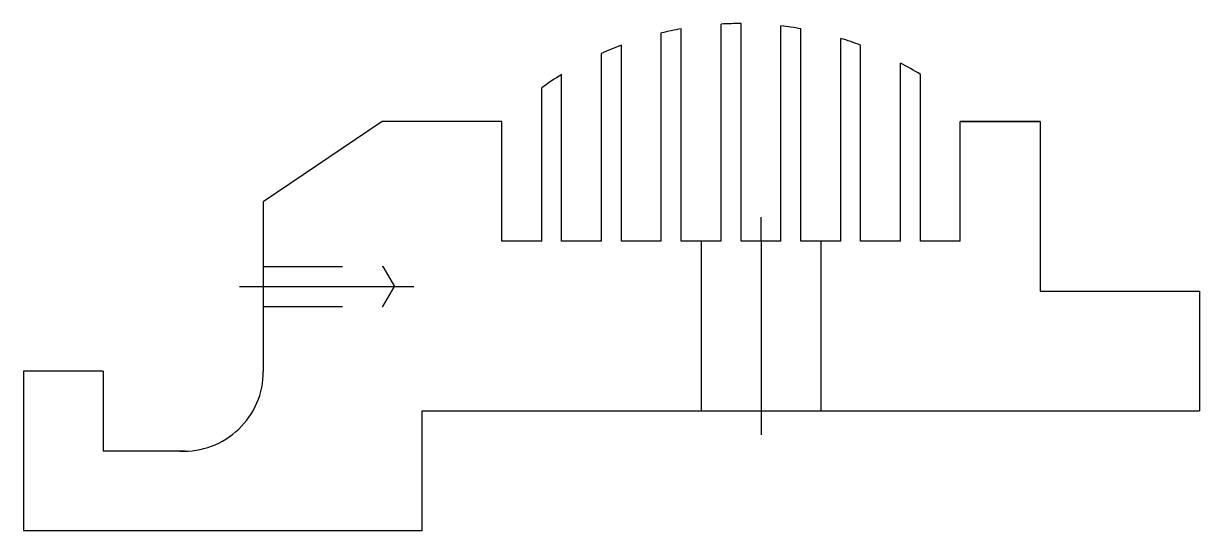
# Model space of a CAD drawing. Header units: centimetres. Extents: x 14.6 to 44.3, y 7.5 to 20.3.
import ezdxf

# ---------------------------------------------------------------- set-up
doc = ezdxf.new("R2010")
doc.units = ezdxf.units.CM
for name, pattern in [('DASHED', [19.05, 12.7, -6.35]), ('DASHED2', [9.525, 6.35, -3.175]), ('JIS_02_2.0', [3, 2, -1])]:
    doc.linetypes.add(name, pattern=pattern)
for name, color, linetype in [('Axe punctate', 4, 'DASHED'), ('Contur', 1, 'Continuous'), ('Linii drepte', 6, 'Continuous')]:
    doc.layers.add(name, color=color, linetype=linetype)

msp = doc.modelspace()

# ---------------------------------------------------------------- linework, layer by layer
at = {"layer": 'Axe punctate', "linetype": 'DASHED2'}
for p, q in [((33.211, 14.837), (33.211, 15.441)), ((33.211, 14.837), (33.211, 10.551)), ((20.046, 13.687), (23.959, 13.687)), ((33.211, 10.551), (33.211, 9.948))]:
    msp.add_line(p, q, dxfattribs=at)
at = {"layer": 'Axe punctate', "linetype": 'JIS_02_2.0'}
for p, q in [((20.65, 14.19), (23.668, 14.19)), ((23.959, 13.687), (24.452, 13.687)), ((20.65, 13.184), (23.668, 13.184))]:
    msp.add_line(p, q, dxfattribs=at)
at = {"layer": 'Contur'}
for p, q in [((31.198, 14.837), (31.198, 20.192)), ((32.205, 14.837), (32.205, 20.311)), ((32.708, 14.837), (32.708, 20.325)), ((33.714, 14.837), (33.714, 20.266)), ((34.217, 14.837), (34.217, 20.192)), ((30.695, 14.837), (30.695, 20.087)), ((35.223, 14.837), (35.223, 19.95)), ((29.689, 14.837), (29.689, 19.779)), ((35.726, 14.837), (35.726, 19.779)), ((29.186, 14.837), (29.186, 19.572)), ((36.732, 14.837), (36.732, 19.327)), ((28.18, 14.837), (28.18, 19.039)), ((37.235, 14.837), (37.235, 19.039)), ((27.677, 14.837), (27.677, 18.703)), ((23.653, 17.855), (20.65, 15.83)), ((26.671, 17.855), (23.653, 17.855)), ((26.671, 14.837), (26.671, 17.855)), ((38.241, 14.837), (38.241, 17.855)), ((38.744, 17.855), (38.241, 17.855)), ((38.241, 17.855), (40.253, 17.855)), ((40.253, 17.855), (38.744, 17.855)), ((40.253, 17.855), (40.253, 13.57)), ((20.65, 15.83), (20.65, 11.544)), ((27.677, 14.837), (26.671, 14.837)), ((29.186, 14.837), (28.18, 14.837)), ((30.695, 14.837), (29.689, 14.837)), ((32.205, 14.837), (31.198, 14.837)), ((33.714, 14.837), (32.708, 14.837)), ((35.223, 14.837), (34.217, 14.837)), ((36.732, 14.837), (35.726, 14.837)), ((38.241, 14.837), (37.235, 14.837)), ((23.668, 14.19), (23.959, 13.687)), ((23.668, 13.184), (23.959, 13.687)), ((40.253, 13.57), (44.278, 13.57)), ((44.278, 13.57), (44.278, 10.551)), ((16.61, 11.557), (14.598, 11.557)), ((14.598, 11.557), (14.598, 7.533)), ((16.61, 11.557), (16.61, 9.545)), ((24.659, 7.533), (24.659, 10.551)), ((24.659, 10.551), (44.278, 10.551)), ((16.61, 9.545), (16.61, 9.534)), ((18.68, 9.534), (16.61, 9.534)), ((14.598, 7.533), (24.659, 7.533))]:
    msp.add_line(p, q, dxfattribs=at)
for centre, radius, start, end in [((32.708, 11.713), 8.612, 100.0923, 103.5118), ((32.708, 11.713), 8.612, 90, 93.3486), ((32.708, 11.713), 8.612, 79.9077, 83.2912), ((32.708, 11.713), 8.612, 69.4841, 73.0189), ((32.708, 11.713), 8.612, 110.5159, 114.1344), ((32.708, 11.713), 8.612, 58.2846, 62.1415), ((32.708, 11.713), 8.612, 121.7154, 125.7403), ((18.638, 11.544), 2.012, 267.3905, 0)]:
    msp.add_arc(centre, radius, start, end, dxfattribs=at)
at = {"layer": 'Linii drepte'}
for p, q in [((31.702, 14.837), (31.702, 10.551)), ((34.72, 14.837), (34.72, 10.551))]:
    msp.add_line(p, q, dxfattribs=at)

doc.saveas('drawing.dxf')
